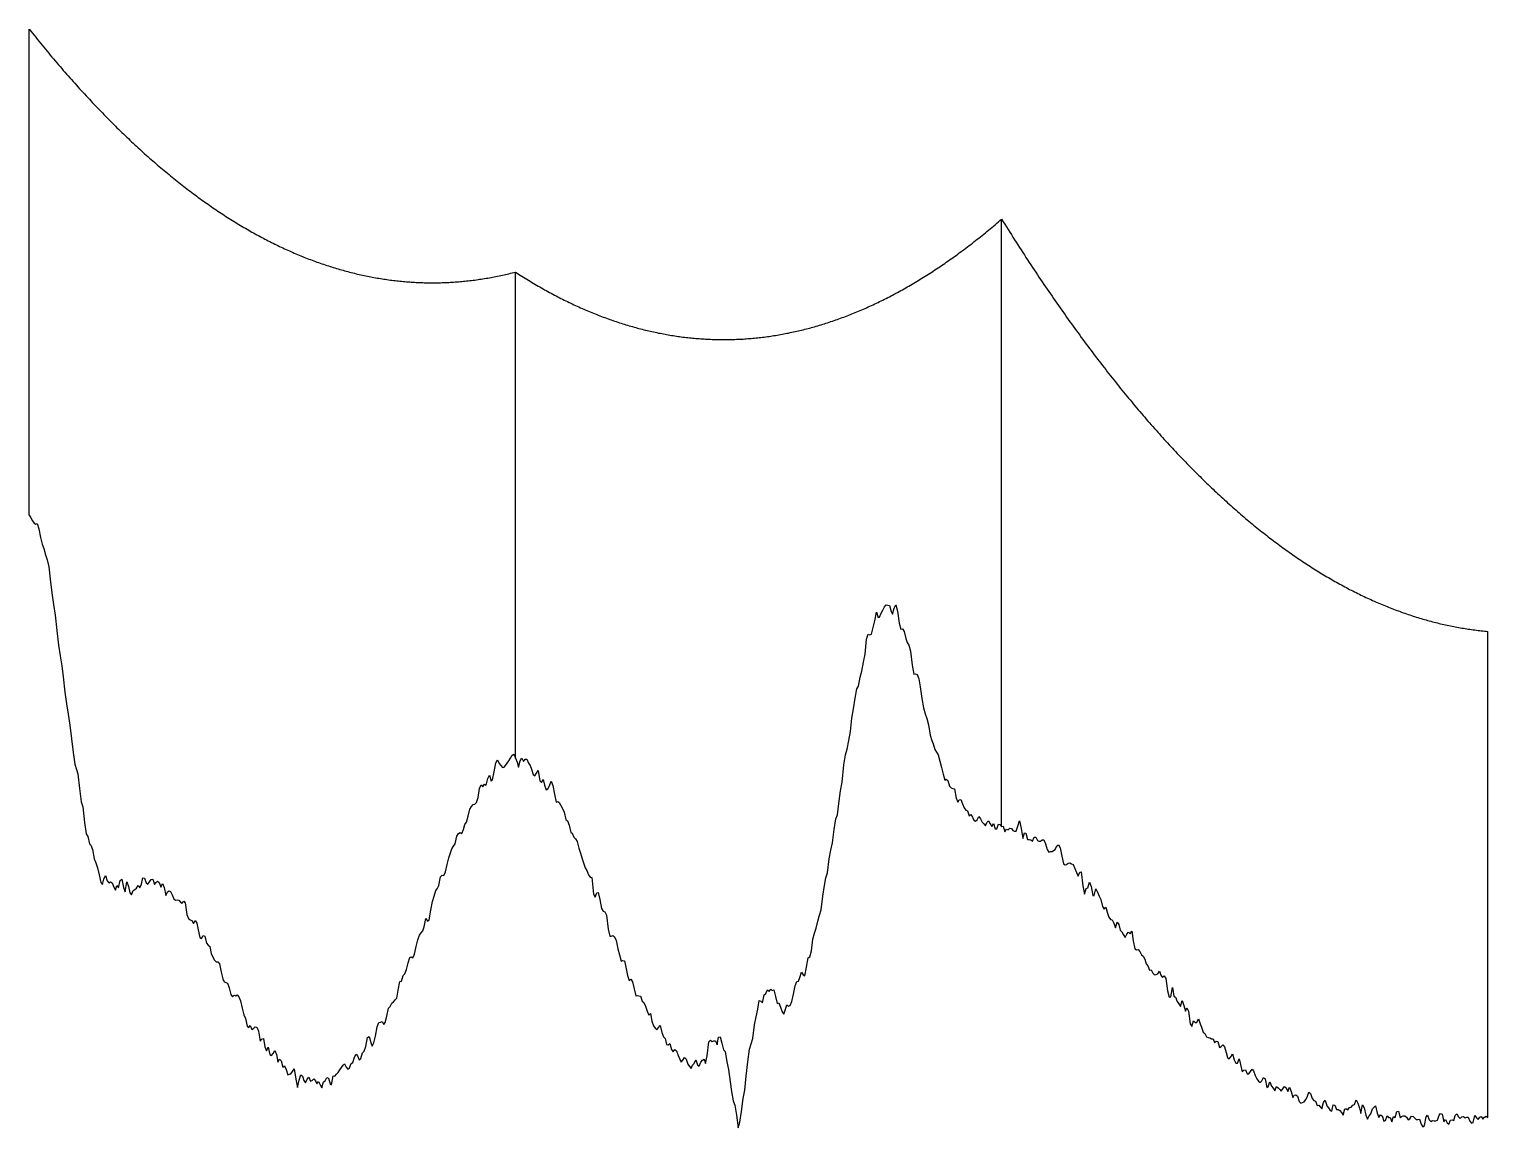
# Model space of a CAD drawing. Header units: metres. Extents: x 0 to 600, y -3 to 449.
import ezdxf

# ---------------------------------------------------------------- set-up
doc = ezdxf.new("R2010")
doc.units = ezdxf.units.M
for name, color, linetype in [('MERGED_CATENARY_Y_SCALED', 7, 'Continuous'), ('MERGED_GROUND_Y_SCALED', 7, 'Continuous'), ('MERGED_SUPPORTS_Y_SCALED', 7, 'Continuous')]:
    doc.layers.add(name, color=color, linetype=linetype)

msp = doc.modelspace()

# ---------------------------------------------------------------- linework, layer by layer
at = {"layer": 'MERGED_CATENARY_Y_SCALED'}
for points in [[(0, 448.9), (0.67, 448.06), (1.34, 447.22), (2.01, 446.38), (2.68, 445.55), (3.34, 444.73), (4.01, 443.9), (4.68, 443.08), (5.35, 442.26), (6.02, 441.45), (6.69, 440.64), (7.36, 439.83), (8.03, 439.03), (8.7, 438.23), (9.36, 437.43), (10.03, 436.64), (10.7, 435.85), (11.37, 435.06), (12.04, 434.28), (12.71, 433.5), (13.38, 432.73), (14.05, 431.95), (14.72, 431.18), (15.38, 430.42), (16.05, 429.65), (16.72, 428.9), (17.39, 428.14), (18.06, 427.39), (18.73, 426.64), (19.4, 425.89), (20.07, 425.15), (20.74, 424.41), (21.4, 423.68), (22.07, 422.94), (22.74, 422.22), (23.41, 421.49), (24.08, 420.77), (24.75, 420.05), (25.42, 419.34), (26.09, 418.63), (26.76, 417.92), (27.42, 417.21), (28.09, 416.51), (28.76, 415.81), (29.43, 415.12), (30.1, 414.43), (30.77, 413.74), (31.44, 413.06), (32.11, 412.38), (32.78, 411.7), (33.44, 411.02), (34.11, 410.35), (34.78, 409.69), (35.45, 409.02), (36.12, 408.36), (36.79, 407.71), (37.46, 407.05), (38.13, 406.4), (38.8, 405.76), (39.46, 405.11), (40.13, 404.47), (40.8, 403.84), (41.47, 403.2), (42.14, 402.57), (42.81, 401.95), (43.48, 401.32), (44.15, 400.71), (44.82, 400.09), (45.48, 399.48), (46.15, 398.87), (46.82, 398.26), (47.49, 397.66), (48.16, 397.06), (48.83, 396.46), (49.5, 395.87), (50.17, 395.28), (50.84, 394.7), (51.51, 394.12), (52.17, 393.54), (52.84, 392.96), (53.51, 392.39), (54.18, 391.82), (54.85, 391.26), (55.52, 390.7), (56.19, 390.14), (56.86, 389.58), (57.53, 389.03), (58.19, 388.48), (58.86, 387.94), (59.53, 387.4), (60.2, 386.86), (60.87, 386.33), (61.54, 385.79), (62.21, 385.27), (62.88, 384.74), (63.55, 384.22), (64.21, 383.7), (64.88, 383.19), (65.55, 382.68), (66.22, 382.17), (66.89, 381.67), (67.56, 381.17), (68.23, 380.67), (68.9, 380.18), (69.57, 379.69), (70.23, 379.2), (70.9, 378.72), (71.57, 378.24), (72.24, 377.76), (72.91, 377.29), (73.58, 376.82), (74.25, 376.35), (74.92, 375.89), (75.59, 375.43), (76.25, 374.97), (76.92, 374.52), (77.59, 374.07), (78.26, 373.62), (78.93, 373.18), (79.6, 372.74), (80.27, 372.31), (80.94, 371.87), (81.61, 371.45), (82.27, 371.02), (82.94, 370.6), (83.61, 370.18), (84.28, 369.76), (84.95, 369.35), (85.62, 368.94), (86.29, 368.54), (86.96, 368.14), (87.63, 367.74), (88.29, 367.34), (88.96, 366.95), (89.63, 366.56), (90.3, 366.18), (90.97, 365.8), (91.64, 365.42), (92.31, 365.04), (92.98, 364.67), (93.65, 364.3), (94.31, 363.94), (94.98, 363.58), (95.65, 363.22), (96.32, 362.87), (96.99, 362.51), (97.66, 362.17), (98.33, 361.82), (99, 361.48), (99.67, 361.15), (100.33, 360.81), (101, 360.48), (101.67, 360.15), (102.34, 359.83), (103.01, 359.51), (103.68, 359.19), (104.35, 358.88), (105.02, 358.57), (105.69, 358.26), (106.35, 357.96), (107.02, 357.66), (107.69, 357.36), (108.36, 357.07), (109.03, 356.78), (109.7, 356.49), (110.37, 356.21), (111.04, 355.93), (111.71, 355.65), (112.37, 355.38), (113.04, 355.11), (113.71, 354.84), (114.38, 354.58), (115.05, 354.32), (115.72, 354.07), (116.39, 353.81), (117.06, 353.56), (117.73, 353.32), (118.39, 353.08), (119.06, 352.84), (119.73, 352.6), (120.4, 352.37), (121.07, 352.14), (121.74, 351.92), (122.41, 351.69), (123.08, 351.47), (123.75, 351.26), (124.41, 351.05), (125.08, 350.84), (125.75, 350.63), (126.42, 350.43), (127.09, 350.23), (127.76, 350.04), (128.43, 349.85), (129.1, 349.66), (129.77, 349.48), (130.43, 349.29), (131.1, 349.12), (131.77, 348.94), (132.44, 348.77), (133.11, 348.6), (133.78, 348.44), (134.45, 348.28), (135.12, 348.12), (135.79, 347.97), (136.45, 347.81), (137.12, 347.67), (137.79, 347.52), (138.46, 347.38), (139.13, 347.24), (139.8, 347.11), (140.47, 346.98), (141.14, 346.85), (141.81, 346.73), (142.47, 346.61), (143.14, 346.49), (143.81, 346.38), (144.48, 346.27), (145.15, 346.16), (145.82, 346.06), (146.49, 345.96), (147.16, 345.86), (147.83, 345.77), (148.49, 345.68), (149.16, 345.59), (149.83, 345.51), (150.5, 345.43), (151.17, 345.35), (151.84, 345.28), (152.51, 345.21), (153.18, 345.15), (153.85, 345.08), (154.52, 345.02), (155.18, 344.97), (155.85, 344.92), (156.52, 344.87), (157.19, 344.82), (157.86, 344.78), (158.53, 344.74), (159.2, 344.7), (159.87, 344.67), (160.54, 344.64), (161.2, 344.62), (161.87, 344.6), (162.54, 344.58), (163.21, 344.56), (163.88, 344.55), (164.55, 344.54), (165.22, 344.54), (165.89, 344.53), (166.56, 344.54), (167.22, 344.54), (167.89, 344.55), (168.56, 344.56), (169.23, 344.58), (169.9, 344.6), (170.57, 344.62), (171.24, 344.64), (171.91, 344.67), (172.58, 344.7), (173.24, 344.74), (173.91, 344.78), (174.58, 344.82), (175.25, 344.87), (175.92, 344.92), (176.59, 344.97), (177.26, 345.02), (177.93, 345.08), (178.6, 345.15), (179.26, 345.21), (179.93, 345.28), (180.6, 345.36), (181.27, 345.43), (181.94, 345.51), (182.61, 345.59), (183.28, 345.68), (183.95, 345.77), (184.62, 345.86), (185.28, 345.96), (185.95, 346.06), (186.62, 346.16), (187.29, 346.27), (187.96, 346.38), (188.63, 346.49), (189.3, 346.61), (189.97, 346.73), (190.64, 346.86), (191.3, 346.98), (191.97, 347.11), (192.64, 347.25), (193.31, 347.38), (193.98, 347.53), (194.65, 347.67), (195.32, 347.82), (195.99, 347.97), (196.66, 348.12), (197.32, 348.28), (197.99, 348.44), (198.66, 348.61), (199.33, 348.77), (200, 348.94)], [(200, 348.94), (200.67, 348.51), (201.34, 348.08), (202.01, 347.66), (202.68, 347.23), (203.34, 346.82), (204.01, 346.4), (204.68, 345.99), (205.35, 345.58), (206.02, 345.17), (206.69, 344.77), (207.36, 344.37), (208.03, 343.98), (208.7, 343.59), (209.36, 343.2), (210.03, 342.81), (210.7, 342.43), (211.37, 342.05), (212.04, 341.68), (212.71, 341.31), (213.38, 340.94), (214.05, 340.57), (214.72, 340.21), (215.38, 339.86), (216.05, 339.5), (216.72, 339.15), (217.39, 338.8), (218.06, 338.46), (218.73, 338.12), (219.4, 337.78), (220.07, 337.45), (220.74, 337.12), (221.4, 336.79), (222.07, 336.46), (222.74, 336.14), (223.41, 335.83), (224.08, 335.51), (224.75, 335.2), (225.42, 334.9), (226.09, 334.59), (226.76, 334.29), (227.42, 334), (228.09, 333.7), (228.76, 333.41), (229.43, 333.13), (230.1, 332.84), (230.77, 332.56), (231.44, 332.29), (232.11, 332.01), (232.78, 331.74), (233.44, 331.48), (234.11, 331.21), (234.78, 330.96), (235.45, 330.7), (236.12, 330.45), (236.79, 330.2), (237.46, 329.95), (238.13, 329.71), (238.8, 329.47), (239.46, 329.23), (240.13, 329), (240.8, 328.77), (241.47, 328.55), (242.14, 328.33), (242.81, 328.11), (243.48, 327.89), (244.15, 327.68), (244.82, 327.47), (245.48, 327.27), (246.15, 327.06), (246.82, 326.87), (247.49, 326.67), (248.16, 326.48), (248.83, 326.29), (249.5, 326.11), (250.17, 325.92), (250.84, 325.75), (251.51, 325.57), (252.17, 325.4), (252.84, 325.23), (253.51, 325.07), (254.18, 324.91), (254.85, 324.75), (255.52, 324.6), (256.19, 324.44), (256.86, 324.3), (257.53, 324.15), (258.19, 324.01), (258.86, 323.87), (259.53, 323.74), (260.2, 323.61), (260.87, 323.48), (261.54, 323.36), (262.21, 323.24), (262.88, 323.12), (263.55, 323.01), (264.21, 322.9), (264.88, 322.79), (265.55, 322.69), (266.22, 322.59), (266.89, 322.49), (267.56, 322.4), (268.23, 322.31), (268.9, 322.22), (269.57, 322.14), (270.23, 322.06), (270.9, 321.98), (271.57, 321.91), (272.24, 321.84), (272.91, 321.77), (273.58, 321.71), (274.25, 321.65), (274.92, 321.6), (275.59, 321.54), (276.25, 321.49), (276.92, 321.45), (277.59, 321.41), (278.26, 321.37), (278.93, 321.33), (279.6, 321.3), (280.27, 321.27), (280.94, 321.24), (281.61, 321.22), (282.27, 321.2), (282.94, 321.19), (283.61, 321.18), (284.28, 321.17), (284.95, 321.16), (285.62, 321.16), (286.29, 321.16), (286.96, 321.17), (287.63, 321.18), (288.29, 321.19), (288.96, 321.2), (289.63, 321.22), (290.3, 321.24), (290.97, 321.27), (291.64, 321.3), (292.31, 321.33), (292.98, 321.37), (293.65, 321.4), (294.31, 321.45), (294.98, 321.49), (295.65, 321.54), (296.32, 321.59), (296.99, 321.65), (297.66, 321.71), (298.33, 321.77), (299, 321.84), (299.67, 321.91), (300.33, 321.98), (301, 322.06), (301.67, 322.14), (302.34, 322.22), (303.01, 322.31), (303.68, 322.39), (304.35, 322.49), (305.02, 322.58), (305.69, 322.68), (306.35, 322.79), (307.02, 322.89), (307.69, 323), (308.36, 323.12), (309.03, 323.24), (309.7, 323.36), (310.37, 323.48), (311.04, 323.61), (311.71, 323.74), (312.37, 323.87), (313.04, 324.01), (313.71, 324.15), (314.38, 324.29), (315.05, 324.44), (315.72, 324.59), (316.39, 324.74), (317.06, 324.9), (317.73, 325.06), (318.39, 325.23), (319.06, 325.4), (319.73, 325.57), (320.4, 325.74), (321.07, 325.92), (321.74, 326.1), (322.41, 326.28), (323.08, 326.47), (323.75, 326.66), (324.41, 326.86), (325.08, 327.06), (325.75, 327.26), (326.42, 327.46), (327.09, 327.67), (327.76, 327.88), (328.43, 328.1), (329.1, 328.32), (329.77, 328.54), (330.43, 328.77), (331.1, 328.99), (331.77, 329.23), (332.44, 329.46), (333.11, 329.7), (333.78, 329.94), (334.45, 330.19), (335.12, 330.44), (335.79, 330.69), (336.45, 330.95), (337.12, 331.21), (337.79, 331.47), (338.46, 331.73), (339.13, 332), (339.8, 332.28), (340.47, 332.55), (341.14, 332.83), (341.81, 333.12), (342.47, 333.4), (343.14, 333.69), (343.81, 333.99), (344.48, 334.28), (345.15, 334.58), (345.82, 334.89), (346.49, 335.19), (347.16, 335.5), (347.83, 335.82), (348.49, 336.13), (349.16, 336.45), (349.83, 336.78), (350.5, 337.1), (351.17, 337.44), (351.84, 337.77), (352.51, 338.11), (353.18, 338.45), (353.85, 338.79), (354.52, 339.14), (355.18, 339.49), (355.85, 339.84), (356.52, 340.2), (357.19, 340.56), (357.86, 340.93), (358.53, 341.3), (359.2, 341.67), (359.87, 342.04), (360.54, 342.42), (361.2, 342.8), (361.87, 343.19), (362.54, 343.57), (363.21, 343.97), (363.88, 344.36), (364.55, 344.76), (365.22, 345.16), (365.89, 345.57), (366.56, 345.97), (367.22, 346.39), (367.89, 346.8), (368.56, 347.22), (369.23, 347.64), (369.9, 348.07), (370.57, 348.5), (371.24, 348.93), (371.91, 349.37), (372.58, 349.81), (373.24, 350.25), (373.91, 350.69), (374.58, 351.14), (375.25, 351.6), (375.92, 352.05), (376.59, 352.51), (377.26, 352.97), (377.93, 353.44), (378.6, 353.91), (379.26, 354.38), (379.93, 354.86), (380.6, 355.34), (381.27, 355.82), (381.94, 356.31), (382.61, 356.8), (383.28, 357.29), (383.95, 357.79), (384.62, 358.29), (385.28, 358.8), (385.95, 359.3), (386.62, 359.81), (387.29, 360.33), (387.96, 360.84), (388.63, 361.37), (389.3, 361.89), (389.97, 362.42), (390.64, 362.95), (391.3, 363.48), (391.97, 364.02), (392.64, 364.56), (393.31, 365.11), (393.98, 365.65), (394.65, 366.21), (395.32, 366.76), (395.99, 367.32), (396.66, 367.88), (397.32, 368.44), (397.99, 369.01), (398.66, 369.58), (399.33, 370.16), (400, 370.74)], [(400, 370.74), (400.67, 369.66), (401.34, 368.59), (402.01, 367.52), (402.68, 366.46), (403.34, 365.39), (404.01, 364.34), (404.68, 363.28), (405.35, 362.23), (406.02, 361.18), (406.69, 360.14), (407.36, 359.09), (408.03, 358.06), (408.7, 357.02), (409.36, 355.99), (410.03, 354.96), (410.7, 353.94), (411.37, 352.92), (412.04, 351.9), (412.71, 350.89), (413.38, 349.88), (414.05, 348.87), (414.72, 347.86), (415.38, 346.86), (416.05, 345.87), (416.72, 344.87), (417.39, 343.88), (418.06, 342.9), (418.73, 341.91), (419.4, 340.93), (420.07, 339.96), (420.74, 338.98), (421.4, 338.02), (422.07, 337.05), (422.74, 336.09), (423.41, 335.13), (424.08, 334.17), (424.75, 333.22), (425.42, 332.27), (426.09, 331.32), (426.76, 330.38), (427.42, 329.44), (428.09, 328.51), (428.76, 327.58), (429.43, 326.65), (430.1, 325.72), (430.77, 324.8), (431.44, 323.88), (432.11, 322.97), (432.78, 322.06), (433.44, 321.15), (434.11, 320.25), (434.78, 319.34), (435.45, 318.45), (436.12, 317.55), (436.79, 316.66), (437.46, 315.77), (438.13, 314.89), (438.8, 314.01), (439.46, 313.13), (440.13, 312.26), (440.8, 311.39), (441.47, 310.52), (442.14, 309.66), (442.81, 308.8), (443.48, 307.94), (444.15, 307.09), (444.82, 306.24), (445.48, 305.39), (446.15, 304.55), (446.82, 303.71), (447.49, 302.87), (448.16, 302.04), (448.83, 301.21), (449.5, 300.39), (450.17, 299.56), (450.84, 298.75), (451.51, 297.93), (452.17, 297.12), (452.84, 296.31), (453.51, 295.5), (454.18, 294.7), (454.85, 293.9), (455.52, 293.11), (456.19, 292.32), (456.86, 291.53), (457.53, 290.74), (458.19, 289.96), (458.86, 289.18), (459.53, 288.41), (460.2, 287.64), (460.87, 286.87), (461.54, 286.11), (462.21, 285.34), (462.88, 284.59), (463.55, 283.83), (464.21, 283.08), (464.88, 282.33), (465.55, 281.59), (466.22, 280.85), (466.89, 280.11), (467.56, 279.38), (468.23, 278.65), (468.9, 277.92), (469.57, 277.2), (470.23, 276.48), (470.9, 275.76), (471.57, 275.05), (472.24, 274.34), (472.91, 273.63), (473.58, 272.93), (474.25, 272.23), (474.92, 271.53), (475.59, 270.84), (476.25, 270.15), (476.92, 269.47), (477.59, 268.78), (478.26, 268.1), (478.93, 267.43), (479.6, 266.76), (480.27, 266.09), (480.94, 265.42), (481.61, 264.76), (482.27, 264.1), (482.94, 263.45), (483.61, 262.79), (484.28, 262.14), (484.95, 261.5), (485.62, 260.86), (486.29, 260.22), (486.96, 259.58), (487.63, 258.95), (488.29, 258.33), (488.96, 257.7), (489.63, 257.08), (490.3, 256.46), (490.97, 255.85), (491.64, 255.24), (492.31, 254.63), (492.98, 254.02), (493.65, 253.42), (494.31, 252.83), (494.98, 252.23), (495.65, 251.64), (496.32, 251.05), (496.99, 250.47), (497.66, 249.89), (498.33, 249.31), (499, 248.74), (499.67, 248.17), (500.33, 247.6), (501, 247.04), (501.67, 246.48), (502.34, 245.92), (503.01, 245.37), (503.68, 244.82), (504.35, 244.27), (505.02, 243.73), (505.69, 243.19), (506.35, 242.65), (507.02, 242.12), (507.69, 241.59), (508.36, 241.07), (509.03, 240.54), (509.7, 240.02), (510.37, 239.51), (511.04, 239), (511.71, 238.49), (512.37, 237.98), (513.04, 237.48), (513.71, 236.98), (514.38, 236.48), (515.05, 235.99), (515.72, 235.5), (516.39, 235.02), (517.06, 234.54), (517.73, 234.06), (518.39, 233.58), (519.06, 233.11), (519.73, 232.64), (520.4, 232.18), (521.07, 231.72), (521.74, 231.26), (522.41, 230.8), (523.08, 230.35), (523.75, 229.9), (524.41, 229.46), (525.08, 229.02), (525.75, 228.58), (526.42, 228.15), (527.09, 227.72), (527.76, 227.29), (528.43, 226.86), (529.1, 226.44), (529.77, 226.03), (530.43, 225.61), (531.1, 225.2), (531.77, 224.8), (532.44, 224.39), (533.11, 223.99), (533.78, 223.59), (534.45, 223.2), (535.12, 222.81), (535.79, 222.42), (536.45, 222.04), (537.12, 221.66), (537.79, 221.28), (538.46, 220.91), (539.13, 220.54), (539.8, 220.18), (540.47, 219.81), (541.14, 219.45), (541.81, 219.1), (542.47, 218.74), (543.14, 218.39), (543.81, 218.05), (544.48, 217.71), (545.15, 217.37), (545.82, 217.03), (546.49, 216.7), (547.16, 216.37), (547.83, 216.04), (548.49, 215.72), (549.16, 215.4), (549.83, 215.09), (550.5, 214.78), (551.17, 214.47), (551.84, 214.16), (552.51, 213.86), (553.18, 213.56), (553.85, 213.27), (554.52, 212.97), (555.18, 212.69), (555.85, 212.4), (556.52, 212.12), (557.19, 211.84), (557.86, 211.57), (558.53, 211.3), (559.2, 211.03), (559.87, 210.76), (560.54, 210.5), (561.2, 210.24), (561.87, 209.99), (562.54, 209.74), (563.21, 209.49), (563.88, 209.25), (564.55, 209.01), (565.22, 208.77), (565.89, 208.53), (566.56, 208.3), (567.22, 208.08), (567.89, 207.85), (568.56, 207.63), (569.23, 207.41), (569.9, 207.2), (570.57, 206.99), (571.24, 206.78), (571.91, 206.58), (572.58, 206.38), (573.24, 206.18), (573.91, 205.99), (574.58, 205.8), (575.25, 205.61), (575.92, 205.43), (576.59, 205.25), (577.26, 205.07), (577.93, 204.9), (578.6, 204.73), (579.26, 204.57), (579.93, 204.4), (580.6, 204.24), (581.27, 204.09), (581.94, 203.93), (582.61, 203.79), (583.28, 203.64), (583.95, 203.5), (584.62, 203.36), (585.28, 203.22), (585.95, 203.09), (586.62, 202.96), (587.29, 202.84), (587.96, 202.71), (588.63, 202.59), (589.3, 202.48), (589.97, 202.37), (590.64, 202.26), (591.3, 202.15), (591.97, 202.05), (592.64, 201.95), (593.31, 201.86), (593.98, 201.77), (594.65, 201.68), (595.32, 201.59), (595.99, 201.51), (596.66, 201.43), (597.32, 201.36), (597.99, 201.29), (598.66, 201.22), (599.33, 201.16), (600, 201.09)]]:
    msp.add_lwpolyline(points, dxfattribs=at)
at = {"layer": 'MERGED_GROUND_Y_SCALED'}
for points in [[(0, 248.9), (0.67, 247.76), (1.34, 246.52), (2.01, 245.61), (2.68, 245.23), (3.34, 245.53), (4.01, 243.28), (4.68, 239.69), (5.35, 236.96), (6.02, 235.2), (6.69, 232.62), (7.36, 230.49), (8.03, 227.64), (8.7, 222.56), (9.36, 216.89), (10.03, 212.13), (10.7, 207.71), (11.37, 201.48), (12.04, 195.37), (12.71, 191.07), (13.38, 186.9), (14.05, 182.44), (14.72, 176.12), (15.38, 171.33), (16.05, 166.97), (16.72, 162.43), (17.39, 156.83), (18.06, 151.21), (18.73, 146.42), (19.4, 144.23), (20.07, 142.44), (20.74, 136.37), (21.4, 130.97), (22.07, 128.84), (22.74, 122.4), (23.41, 117.75), (24.08, 116.67), (24.75, 113.72), (25.42, 113.11), (26.09, 111.27), (26.76, 107.49), (27.42, 105.87), (28.09, 103.86), (28.76, 100.88), (29.43, 97.75), (30.1, 96.96), (30.77, 99.16), (31.44, 100.57), (32.11, 98.46), (32.78, 97.63), (33.44, 97.98), (34.11, 97.68), (34.78, 95.8), (35.45, 94.64), (36.12, 96.53), (36.79, 95.62), (37.46, 98.52), (38.13, 99.16), (38.8, 95.65), (39.46, 93.94), (40.13, 98.01), (40.8, 96.1), (41.47, 93.54), (42.14, 92.62), (42.81, 94.43), (43.48, 94.87), (44.15, 95.45), (44.82, 96.49), (45.48, 95.59), (46.15, 97.08), (46.82, 99.71), (47.49, 99.54), (48.16, 97.62), (48.83, 97.08), (49.5, 98.06), (50.17, 98.97), (50.84, 99.16), (51.51, 96.96), (52.17, 97.75), (52.84, 98.32), (53.51, 97.77), (54.18, 95.81), (54.85, 97.35), (55.52, 95.67), (56.19, 92.36), (56.86, 93.94), (57.53, 94.35), (58.19, 94.02), (58.86, 92.73), (59.53, 91.08), (60.2, 90.43), (60.87, 90.61), (61.54, 90.48), (62.21, 89.62), (62.88, 89.28), (63.55, 90.03), (64.21, 89.34), (64.88, 84.55), (65.55, 82.88), (66.22, 82.33), (66.89, 82.06), (67.56, 80.86), (68.23, 82.14), (68.9, 81.02), (69.57, 78.23), (70.23, 75.17), (70.9, 74.76), (71.57, 75.92), (72.24, 75.71), (72.91, 72.85), (73.58, 71.95), (74.25, 71.48), (74.92, 68.49), (75.59, 67.03), (76.25, 65.78), (76.92, 65.05), (77.59, 65.14), (78.26, 64.33), (78.93, 60.87), (79.6, 58.1), (80.27, 56.89), (80.94, 56.57), (81.61, 56.38), (82.27, 54.35), (82.94, 51.65), (83.61, 50.71), (84.28, 51.42), (84.95, 51.12), (85.62, 51.56), (86.29, 50.76), (86.96, 49.07), (87.63, 46), (88.29, 43.26), (88.96, 41.8), (89.63, 38.67), (90.3, 38.06), (90.97, 38.92), (91.64, 37.31), (92.31, 37.68), (92.98, 38.31), (93.65, 38.26), (94.31, 36.62), (94.98, 32.47), (95.65, 33.35), (96.32, 33.51), (96.99, 30.09), (97.66, 28.5), (98.33, 29.94), (99, 26.99), (99.67, 26.54), (100.33, 27.38), (101, 28.57), (101.67, 27.04), (102.34, 23.76), (103.01, 25.05), (103.68, 24.4), (104.35, 21.7), (105.02, 22.38), (105.69, 20.76), (106.35, 18.68), (107.02, 18.86), (107.69, 18.97), (108.36, 20.04), (109.03, 21.08), (109.7, 16.85), (110.37, 13.42), (111.04, 16.39), (111.71, 18.67), (112.37, 18.09), (113.04, 16.3), (113.71, 15.28), (114.38, 16.83), (115.05, 17.6), (115.72, 15.96), (116.39, 16.33), (117.06, 16.93), (117.73, 16.13), (118.39, 14.89), (119.06, 15.81), (119.73, 14.5), (120.4, 13.26), (121.07, 15.79), (121.74, 16.21), (122.41, 17.45), (123.08, 17.18), (123.75, 14.9), (124.41, 14.47), (125.08, 18.23), (125.75, 18.1), (126.42, 18.92), (127.09, 19.58), (127.76, 20.71), (128.43, 21.68), (129.1, 22.58), (129.77, 23.18), (130.43, 21.73), (131.1, 20.97), (131.77, 21.46), (132.44, 23.29), (133.11, 23.67), (133.78, 25.83), (134.45, 27.11), (135.12, 26.39), (135.79, 24.79), (136.45, 25.3), (137.12, 27.6), (137.79, 28.37), (138.46, 30.3), (139.13, 33.91), (139.8, 34.4), (140.47, 31.98), (141.14, 30.4), (141.81, 31.76), (142.47, 34.46), (143.14, 38.39), (143.81, 40.18), (144.48, 40.32), (145.15, 40.58), (145.82, 39.32), (146.49, 40.17), (147.16, 42.78), (147.83, 46.09), (148.49, 46.67), (149.16, 48.06), (149.83, 48.65), (150.5, 49.49), (151.17, 50.2), (151.84, 53.49), (152.51, 57.07), (153.18, 57.2), (153.85, 59.52), (154.52, 60.14), (155.18, 61.97), (155.85, 64.67), (156.52, 66.91), (157.19, 67.22), (157.86, 66.7), (158.53, 68.28), (159.2, 71.36), (159.87, 74.23), (160.54, 76.11), (161.2, 76.99), (161.87, 77.83), (162.54, 79.46), (163.21, 82.9), (163.88, 81.84), (164.55, 82.46), (165.22, 86.4), (165.89, 89.97), (166.56, 92.2), (167.22, 94.42), (167.89, 95.12), (168.56, 96.47), (169.23, 100.1), (169.9, 100.73), (170.57, 100.64), (171.24, 102.16), (171.91, 105.21), (172.58, 107.85), (173.24, 109.99), (173.91, 111.55), (174.58, 112.65), (175.25, 113.72), (175.92, 116.86), (176.59, 117.9), (177.26, 118.36), (177.93, 117.92), (178.6, 119.63), (179.26, 121.67), (179.93, 122.56), (180.6, 125.11), (181.27, 127.89), (181.94, 129.09), (182.61, 129.8), (183.28, 130.05), (183.95, 130.7), (184.62, 132.77), (185.28, 136.4), (185.95, 137.91), (186.62, 137.1), (187.29, 138.17), (187.96, 137.85), (188.63, 140.57), (189.3, 141.96), (189.97, 139.43), (190.64, 140), (191.3, 143.27), (191.97, 146.97), (192.64, 148.19), (193.31, 146.74), (193.98, 145.84), (194.65, 145.1), (195.32, 145.2), (195.99, 145.9), (196.66, 146.92), (197.32, 147.79), (197.99, 148.86), (198.66, 150.17), (199.33, 150.58), (200, 148.94)], [(200, 148.94), (200.67, 147.3), (201.34, 145.22), (202.01, 147.83), (202.68, 148.95), (203.34, 147.48), (204.01, 148.51), (204.68, 148.56), (205.35, 146.9), (206.02, 145.88), (206.69, 144.37), (207.36, 142.21), (208.03, 141.67), (208.7, 142.7), (209.36, 143.78), (210.03, 139.55), (210.7, 138.86), (211.37, 140.08), (212.04, 137.84), (212.71, 135.82), (213.38, 136.36), (214.05, 137.49), (214.72, 139.41), (215.38, 137.72), (216.05, 134.05), (216.72, 130.88), (217.39, 131.02), (218.06, 130.62), (218.73, 129.44), (219.4, 128.16), (220.07, 126.63), (220.74, 123.74), (221.4, 123.14), (222.07, 121.33), (222.74, 118.38), (223.41, 118.04), (224.08, 116.37), (224.75, 115.71), (225.42, 114.67), (226.09, 111.83), (226.76, 109.77), (227.42, 107.54), (228.09, 105.43), (228.76, 103.75), (229.43, 102.67), (230.1, 100.87), (230.77, 99.9), (231.44, 99.82), (232.11, 92.99), (232.78, 91.77), (233.44, 93.48), (234.11, 93.61), (234.78, 90.73), (235.45, 87.05), (236.12, 85.94), (236.79, 85.65), (237.46, 84.34), (238.13, 78.57), (238.8, 75.67), (239.46, 75.73), (240.13, 75.97), (240.8, 75.45), (241.47, 73.83), (242.14, 70.42), (242.81, 68.04), (243.48, 65.43), (244.15, 65.62), (244.82, 65.49), (245.48, 62.88), (246.15, 59.52), (246.82, 57.42), (247.49, 57.96), (248.16, 56.92), (248.83, 53.99), (249.5, 51.16), (250.17, 51.28), (250.84, 51.11), (251.51, 50.94), (252.17, 48.99), (252.84, 48.43), (253.51, 46.81), (254.18, 44.87), (254.85, 43.19), (255.52, 43.89), (256.19, 40.73), (256.86, 38.74), (257.53, 37.88), (258.19, 37.07), (258.86, 38.09), (259.53, 38.89), (260.2, 35.99), (260.87, 34.27), (261.54, 33.54), (262.21, 31.14), (262.88, 30.9), (263.55, 31.55), (264.21, 29.08), (264.88, 28.02), (265.55, 29.06), (266.22, 28.51), (266.89, 26.59), (267.56, 25.28), (268.23, 23.76), (268.9, 24.61), (269.57, 25.75), (270.23, 25.08), (270.9, 23.04), (271.57, 21.98), (272.24, 21.24), (272.91, 22.62), (273.58, 23.33), (274.25, 24.77), (274.92, 22.79), (275.59, 22.17), (276.25, 23.85), (276.92, 24.67), (277.59, 25.11), (278.26, 23.25), (278.93, 26.5), (279.6, 32.25), (280.27, 32.87), (280.94, 32.38), (281.61, 32.59), (282.27, 32.54), (282.94, 30.94), (283.61, 34.12), (284.28, 34.28), (284.95, 31.71), (285.62, 28.95), (286.29, 28.16), (286.96, 24.02), (287.63, 20.75), (288.29, 15.68), (288.96, 11.77), (289.63, 7.9), (290.3, 6.14), (290.97, 2.02), (291.64, -3.2), (292.31, -0.92), (292.98, 3.49), (293.65, 8.92), (294.31, 12.33), (294.98, 18.06), (295.65, 23.97), (296.32, 29.22), (296.99, 31.43), (297.66, 33.55), (298.33, 39.12), (299, 42.43), (299.67, 45.61), (300.33, 49.2), (301, 48.95), (301.67, 48.3), (302.34, 51.56), (303.01, 52.14), (303.68, 53.59), (304.35, 52.96), (305.02, 53.86), (305.69, 53.3), (306.35, 53.63), (307.02, 50.84), (307.69, 47.96), (308.36, 48.3), (309.03, 46.5), (309.7, 44.52), (310.37, 43.57), (311.04, 45.58), (311.71, 47.37), (312.37, 46.89), (313.04, 47.09), (313.71, 48.74), (314.38, 51.85), (315.05, 55.27), (315.72, 57.02), (316.39, 57.09), (317.06, 58.6), (317.73, 60.92), (318.39, 59.71), (319.06, 59.38), (319.73, 62.94), (320.4, 66.79), (321.07, 67.22), (321.74, 69.68), (322.41, 74.47), (323.08, 76.89), (323.75, 78.99), (324.41, 81.82), (325.08, 84.29), (325.75, 86.56), (326.42, 92.07), (327.09, 96.51), (327.76, 99.65), (328.43, 101.8), (329.1, 107.56), (329.77, 111.04), (330.43, 114.02), (331.1, 119.52), (331.77, 123.96), (332.44, 125.66), (333.11, 130.21), (333.78, 135.49), (334.45, 139.05), (335.12, 146.13), (335.79, 150.34), (336.45, 152.6), (337.12, 156.19), (337.79, 159.96), (338.46, 165.44), (339.13, 169.18), (339.8, 173.65), (340.47, 177.49), (341.14, 178.51), (341.81, 182.21), (342.47, 184.67), (343.14, 188.45), (343.81, 191.72), (344.48, 197.89), (345.15, 199.91), (345.82, 199.66), (346.49, 199.96), (347.16, 202.65), (347.83, 205.49), (348.49, 208.94), (349.16, 206.76), (349.83, 206.91), (350.5, 208.62), (351.17, 209.76), (351.84, 211.25), (352.51, 212.08), (353.18, 211.82), (353.85, 211.8), (354.52, 209.21), (355.18, 208.24), (355.85, 210.61), (356.52, 211.98), (357.19, 209.35), (357.86, 204.48), (358.53, 202.05), (359.2, 202.13), (359.87, 201.03), (360.54, 198.14), (361.2, 196.55), (361.87, 195.47), (362.54, 192.92), (363.21, 187.2), (363.88, 183.43), (364.55, 183.63), (365.22, 183.34), (365.89, 181.57), (366.56, 178.25), (367.22, 173.52), (367.89, 169.59), (368.56, 167.2), (369.23, 165.23), (369.9, 162.59), (370.57, 158.32), (371.24, 156.2), (371.91, 154.86), (372.58, 152.42), (373.24, 151.4), (373.91, 150.24), (374.58, 147.71), (375.25, 145.11), (375.92, 142.32), (376.59, 139.9), (377.26, 140.23), (377.93, 139.7), (378.6, 137.34), (379.26, 136.73), (379.93, 136.46), (380.6, 136.32), (381.27, 132.49), (381.94, 130.78), (382.61, 131.71), (383.28, 131.92), (383.95, 130.19), (384.62, 128.48), (385.28, 127.47), (385.95, 127.3), (386.62, 125.18), (387.29, 125.68), (387.96, 124.61), (388.63, 123.41), (389.3, 122.99), (389.97, 123.61), (390.64, 124.92), (391.3, 123.97), (391.97, 122.58), (392.64, 121.9), (393.31, 121.06), (393.98, 122.47), (394.65, 123.16), (395.32, 121.86), (395.99, 120.76), (396.66, 122), (397.32, 119.86), (397.99, 119.9), (398.66, 121.7), (399.33, 121.65), (400, 120.74)], [(400, 120.74), (400.67, 120.96), (401.34, 118.65), (402.01, 119.76), (402.68, 119.47), (403.34, 120.16), (404.01, 119.97), (404.68, 119.12), (405.35, 118.93), (406.02, 118.94), (406.69, 120.87), (407.36, 123.14), (408.03, 119.97), (408.7, 115.81), (409.36, 118.2), (410.03, 118.12), (410.7, 115.4), (411.37, 115.43), (412.04, 115.25), (412.71, 114.81), (413.38, 116.38), (414.05, 116.37), (414.72, 115), (415.38, 114.71), (416.05, 114.72), (416.72, 115.34), (417.39, 115.29), (418.06, 113.6), (418.73, 111.33), (419.4, 110.22), (420.07, 110.57), (420.74, 110.57), (421.4, 110.93), (422.07, 111.35), (422.74, 112.82), (423.41, 113.27), (424.08, 112), (424.75, 108.59), (425.42, 105.45), (426.09, 105), (426.76, 105.22), (427.42, 105.74), (428.09, 105.87), (428.76, 105.4), (429.43, 105.11), (430.1, 103.46), (430.77, 101.88), (431.44, 100.41), (432.11, 102.04), (432.78, 102.18), (433.44, 96.39), (434.11, 92.97), (434.78, 95.27), (435.45, 95.53), (436.12, 97.93), (436.79, 96.14), (437.46, 92.45), (438.13, 92.47), (438.8, 95.09), (439.46, 93.73), (440.13, 92.15), (440.8, 90.74), (441.47, 87.86), (442.14, 86.74), (442.81, 87.55), (443.48, 85.54), (444.15, 83.43), (444.82, 82.55), (445.48, 82.42), (446.15, 81.01), (446.82, 79.16), (447.49, 81.43), (448.16, 80.48), (448.83, 78.15), (449.5, 77.51), (450.17, 76.16), (450.84, 75.09), (451.51, 76.48), (452.17, 77.38), (452.84, 76.58), (453.51, 77.68), (454.18, 73.82), (454.85, 70.41), (455.52, 70), (456.19, 70.13), (456.86, 69.33), (457.53, 68), (458.19, 67.46), (458.86, 66.24), (459.53, 64.25), (460.2, 63.41), (460.87, 61.74), (461.54, 61.79), (462.21, 60.4), (462.88, 59.71), (463.55, 59.89), (464.21, 60.24), (464.88, 61.31), (465.55, 59.59), (466.22, 58.6), (466.89, 59.3), (467.56, 58.3), (468.23, 53.23), (468.9, 50.58), (469.57, 50.76), (470.23, 54.53), (470.9, 50.97), (471.57, 50.56), (472.24, 48.77), (472.91, 47.88), (473.58, 46.75), (474.25, 49.15), (474.92, 47.2), (475.59, 44.75), (476.25, 46.22), (476.92, 44.88), (477.59, 39.63), (478.26, 38.46), (478.93, 40.82), (479.6, 40.14), (480.27, 40.18), (480.94, 41.62), (481.61, 39.64), (482.27, 38.28), (482.94, 36.15), (483.61, 35.68), (484.28, 34.21), (484.95, 34.02), (485.62, 33.85), (486.29, 33.43), (486.96, 33.36), (487.63, 31.88), (488.29, 32.45), (488.96, 32.29), (489.63, 29.89), (490.3, 30.25), (490.97, 30.99), (491.64, 30.11), (492.31, 27.79), (492.98, 25.79), (493.65, 25.22), (494.31, 26), (494.98, 27.3), (495.65, 24.82), (496.32, 23.38), (496.99, 23.39), (497.66, 25.22), (498.33, 22.92), (499, 19.79), (499.67, 20.53), (500.33, 20.62), (501, 19.06), (501.67, 18.97), (502.34, 20.05), (503.01, 20.92), (503.68, 20.2), (504.35, 18.36), (505.02, 17.03), (505.69, 16.07), (506.35, 15.41), (507.02, 16.2), (507.69, 17.56), (508.36, 16.95), (509.03, 13.43), (509.7, 13.71), (510.37, 15.7), (511.04, 13.93), (511.71, 13.18), (512.37, 11.97), (513.04, 13.8), (513.71, 13.21), (514.38, 12.57), (515.05, 11.88), (515.72, 12.79), (516.39, 13.77), (517.06, 13.28), (517.73, 11.79), (518.39, 13.55), (519.06, 11.72), (519.73, 9.26), (520.4, 10.23), (521.07, 10.38), (521.74, 9.81), (522.41, 7.58), (523.08, 6.95), (523.75, 7.17), (524.41, 7.49), (525.08, 8.43), (525.75, 9.49), (526.42, 11.51), (527.09, 10.99), (527.76, 8.92), (528.43, 8), (529.1, 7.71), (529.77, 6.03), (530.43, 6.14), (531.1, 5.46), (531.77, 4.68), (532.44, 7.24), (533.11, 8.25), (533.78, 5.81), (534.45, 5.08), (535.12, 3.99), (535.79, 3.65), (536.45, 6.29), (537.12, 6.13), (537.79, 4.31), (538.46, 4.36), (539.13, 4), (539.8, 3.08), (540.47, 2.03), (541.14, 4.68), (541.81, 4.57), (542.47, 4.25), (543.14, 5.14), (543.81, 5.26), (544.48, 6.12), (545.15, 6.4), (545.82, 8.37), (546.49, 6.95), (547.16, 4.84), (547.83, 2.65), (548.49, 6.3), (549.16, 5.1), (549.83, 1.98), (550.5, 0.43), (551.17, 1.69), (551.84, 2.53), (552.51, 4.58), (553.18, 5.32), (553.85, 5.85), (554.52, 2.81), (555.18, 1.06), (555.85, 2.17), (556.52, 1.76), (557.19, -0.43), (557.86, -0.16), (558.53, 1.7), (559.2, 1.12), (559.87, 1.04), (560.54, -0.69), (561.2, 1.43), (561.87, 1.02), (562.54, 3.55), (563.21, 3.68), (563.88, 1.07), (564.55, 1.47), (565.22, 1.75), (565.89, 1.8), (566.56, 1.23), (567.22, 0.1), (567.89, 0.54), (568.56, 1.6), (569.23, 1.43), (569.9, 0.87), (570.57, 0.29), (571.24, 0.18), (571.91, 0.41), (572.58, -1.69), (573.24, -2.79), (573.91, -2.3), (574.58, 1.32), (575.25, 2.01), (575.92, 0.03), (576.59, -0.56), (577.26, -0.11), (577.93, -0.27), (578.6, -0.3), (579.26, -0.05), (579.93, 1.99), (580.6, 2.77), (581.27, 2.38), (581.94, -0.75), (582.61, 0.17), (583.28, -1.08), (583.95, -1.71), (584.62, 0), (585.28, 0.13), (585.95, -0.12), (586.62, 1.94), (587.29, 2.55), (587.96, 1.31), (588.63, 0.61), (589.3, 1.38), (589.97, 1.4), (590.64, 0.93), (591.3, 1.2), (591.97, 1.19), (592.64, -0.46), (593.31, -1.22), (593.98, -1.03), (594.65, 1.9), (595.32, 0.95), (595.99, 0.26), (596.66, 1.25), (597.32, 1.41), (597.99, 0.32), (598.66, 1.22), (599.33, 1.57), (600, 1.09)]]:
    msp.add_lwpolyline(points, dxfattribs=at)
at = {"layer": 'MERGED_SUPPORTS_Y_SCALED'}
for p, q in [((0, 248.9), (0, 448.9)), ((400, 120.74), (400, 370.74)), ((200, 148.94), (200, 348.94)), ((600, 1.09), (600, 201.09))]:
    msp.add_line(p, q, dxfattribs=at)

doc.saveas('drawing.dxf')
